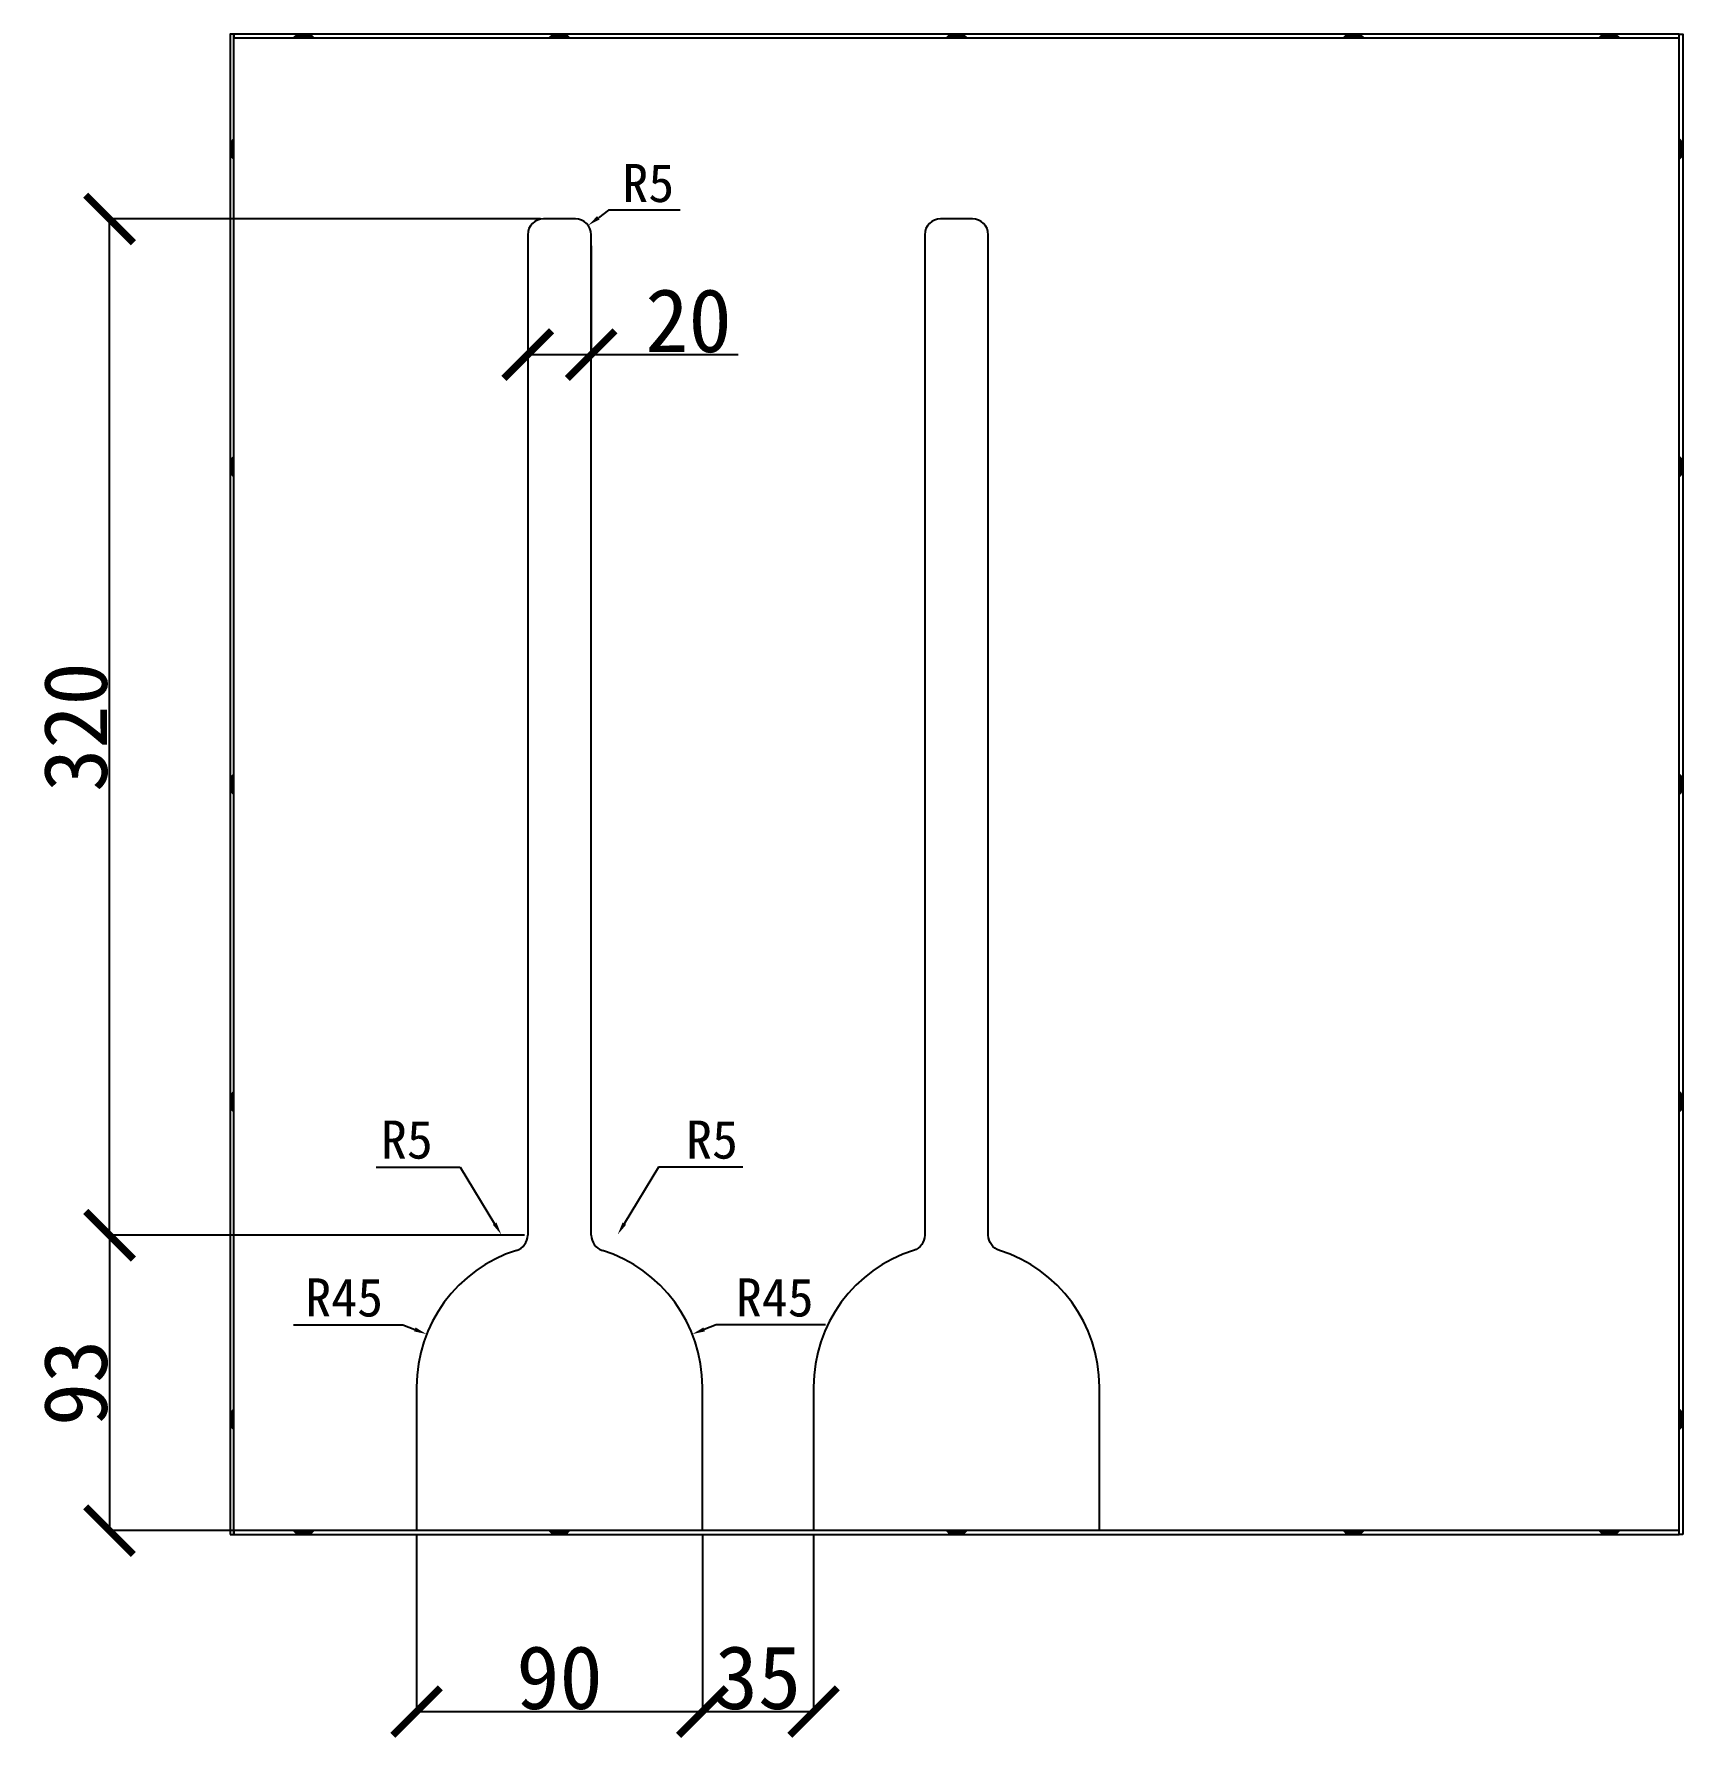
# Model space of a CAD drawing. Header units: millimetres. Extents: x -44117 to 256353, y -2095463 to 65325.
# Drawn here: x 84316 to 84835, y -438237 to -437700 of the extents above; entities that cross this region are included whole.
import ezdxf

# ---------------------------------------------------------------- set-up
doc = ezdxf.new("R2010")
doc.units = ezdxf.units.MM
doc.header["$LTSCALE"] = 10
doc.layers.add('.', color=8, linetype='Continuous')
doc.layers.add('Steel', color=3, linetype='Continuous')
doc.dimstyles.new('DIM_S_WH', dxfattribs={"dimscale": 4, "dimtxt": 5.5, "dimasz": 3.5, "dimexe": 1.25, "dimexo": 0.625, "dimtad": 1, "dimtoh": 1, "dimdec": 1, "dimtxsty": 'Standard', "dimcen": 0, "dimclrd": 7, "dimclre": 7, "dimadec": 0, "dimazin": 0, "dimtfac": 1, "dimtdec": 1, "dimtofl": 0, "dimtmove": 0, "dimatfit": 3, "dimfxl": 0, "dimarcsym": 0})
doc.dimstyles.new('ISO-25', dxfattribs={"dimtxt": 2.5, "dimasz": 2.5, "dimexe": 1, "dimexo": 1, "dimtad": 1, "dimtxsty": 'Standard', "dimblk": 'ARCHTICK', "dimcen": 2.5, "dimadec": 0, "dimazin": 0, "dimtfac": 1, "dimtmove": 0, "dimatfit": 3, "dimfxl": 0, "dimarcsym": 0})

# ---------------------------------------------------------------- blocks, each defined once
blk = doc.blocks.new('_ArchTick')
at = {"color": 0, "linetype": 'ByBlock', "const_width": 0.15}
blk.add_lwpolyline([(-0.5, -0.5), (0.5, 0.5)], dxfattribs=at)
blk = doc.blocks.new('*D3720')
at = {"color": 0, "lineweight": -2}
for p, q in [((84436.63, -438172.33), (84436.63, -438229.32)), ((84526.63, -438172.33), (84526.63, -438229.32)), ((84436.63, -438228.32), (84526.63, -438228.32))]:
    blk.add_line(p, q, dxfattribs=at)
at = {"layer": 'Defpoints', "color": 0}
for p in [(84436.63, -438171.33), (84526.63, -438171.33), (84526.63, -438228.32)]:
    blk.add_point(p, dxfattribs=at)
at = {"color": 0, "lineweight": -2, "xscale": 15, "yscale": 15, "zscale": 15, "rotation": 180}
blk.add_blockref('_ArchTick', (84436.63, -438228.32), dxfattribs=at)
at = {"color": 0, "lineweight": -2, "xscale": 15, "yscale": 15, "zscale": 15}
blk.add_blockref('_ArchTick', (84526.63, -438228.32), dxfattribs=at)
at = {"color": 0, "insert": (84481.63, -438217.7), "char_height": 20, "attachment_point": 5}
blk.add_mtext('90', dxfattribs=at)
blk = doc.blocks.new('*D3721')
at = {"color": 0, "lineweight": -2}
for p, q in [((84526.63, -438172.33), (84526.63, -438229.32)), ((84561.63, -438172.33), (84561.63, -438229.32)), ((84526.63, -438228.32), (84561.63, -438228.32))]:
    blk.add_line(p, q, dxfattribs=at)
at = {"layer": 'Defpoints', "color": 0}
for p in [(84526.63, -438171.33), (84561.63, -438171.33), (84561.63, -438228.32)]:
    blk.add_point(p, dxfattribs=at)
at = {"color": 0, "lineweight": -2, "xscale": 15, "yscale": 15, "zscale": 15, "rotation": 180}
blk.add_blockref('_ArchTick', (84526.63, -438228.32), dxfattribs=at)
at = {"color": 0, "lineweight": -2, "xscale": 15, "yscale": 15, "zscale": 15}
blk.add_blockref('_ArchTick', (84561.63, -438228.32), dxfattribs=at)
at = {"color": 0, "insert": (84544.13, -438217.7), "char_height": 20, "attachment_point": 5}
blk.add_mtext('35', dxfattribs=at)
blk = doc.blocks.new('*D3722')
at = {"color": 0, "lineweight": -2}
for p, q in [((84471.63, -437766.41), (84471.63, -437802.06)), ((84491.63, -437766.82), (84491.63, -437802.06)), ((84471.63, -437801.06), (84491.63, -437801.06)), ((84491.63, -437801.06), (84537.88, -437801.06))]:
    blk.add_line(p, q, dxfattribs=at)
at = {"layer": 'Defpoints', "color": 0}
for p in [(84471.63, -437765.41), (84491.63, -437765.82), (84491.63, -437801.06)]:
    blk.add_point(p, dxfattribs=at)
at = {"color": 0, "lineweight": -2, "xscale": 15, "yscale": 15, "zscale": 15, "rotation": 180}
blk.add_blockref('_ArchTick', (84471.63, -437801.06), dxfattribs=at)
at = {"color": 0, "lineweight": -2, "xscale": 15, "yscale": 15, "zscale": 15}
blk.add_blockref('_ArchTick', (84491.63, -437801.06), dxfattribs=at)
at = {"color": 0, "insert": (84522.25, -437790.44), "char_height": 20, "attachment_point": 5}
blk.add_mtext('20', dxfattribs=at)
blk = doc.blocks.new('*D3723')
at = {"color": 7, "lineweight": -2}
for p, q in [((84497.1, -437755.61), (84493.87, -437757.99)), ((84519.6, -437755.61), (84497.1, -437755.61))]:
    blk.add_line(p, q, dxfattribs=at)
at = {"color": 7}
blk.add_solid([(84493.48, -437757.45), (84494.27, -437758.52), (84490.65, -437760.36)], dxfattribs=at)
at = {"layer": 'Defpoints', "color": 0}
for p in [(84490.65, -437760.36), (84486.63, -437763.32)]:
    blk.add_point(p, dxfattribs=at)
at = {"color": 0, "insert": (84509.6, -437747.11), "char_height": 12, "attachment_point": 5}
blk.add_mtext('R5', dxfattribs=at)
blk = doc.blocks.new('*D3724')
at = {"color": 0, "lineweight": -2}
for p, q in [((84475.63, -437758.32), (84338.96, -437758.32)), ((84339.96, -438078.33), (84339.96, -437758.32)), ((84470.63, -438078.33), (84338.96, -438078.33))]:
    blk.add_line(p, q, dxfattribs=at)
at = {"layer": 'Defpoints', "color": 0}
for p in [(84339.96, -437758.32), (84476.63, -437758.32), (84471.63, -438078.33)]:
    blk.add_point(p, dxfattribs=at)
at = {"color": 0, "lineweight": -2, "xscale": 15, "yscale": 15, "zscale": 15}
for p, rotation in [((84339.96, -437758.32), 90), ((84339.96, -438078.33), 270)]:
    blk.add_blockref('_ArchTick', p, dxfattribs=dict(at, rotation=rotation))
at = {"color": 0, "insert": (84329.34, -437918.33), "char_height": 20, "attachment_point": 5, "rotation": 90}
blk.add_mtext('320', dxfattribs=at)
blk = doc.blocks.new('*D3725')
at = {"color": 0, "lineweight": -2}
for p, q in [((84470.63, -438078.33), (84338.96, -438078.33)), ((84339.96, -438078.33), (84339.96, -438171.33)), ((84435.63, -438171.33), (84338.96, -438171.33))]:
    blk.add_line(p, q, dxfattribs=at)
at = {"layer": 'Defpoints', "color": 0}
for p in [(84471.63, -438078.33), (84339.96, -438171.33), (84436.63, -438171.33)]:
    blk.add_point(p, dxfattribs=at)
at = {"color": 0, "lineweight": -2, "xscale": 15, "yscale": 15, "zscale": 15}
for p, rotation in [((84339.96, -438078.33), 90), ((84339.96, -438171.33), 270)]:
    blk.add_blockref('_ArchTick', p, dxfattribs=dict(at, rotation=rotation))
at = {"color": 0, "insert": (84329.34, -438124.83), "char_height": 20, "attachment_point": 5, "rotation": 90}
blk.add_mtext('93', dxfattribs=at)
blk = doc.blocks.new('*D3726')
at = {"color": 7, "lineweight": -2}
for p, q in [((84530.91, -438106.52), (84527.19, -438107.99)), ((84565.41, -438106.52), (84530.91, -438106.52))]:
    blk.add_line(p, q, dxfattribs=at)
at = {"color": 7}
blk.add_solid([(84526.94, -438107.37), (84527.43, -438108.61), (84523.47, -438109.47)], dxfattribs=at)
at = {"layer": 'Defpoints', "color": 0}
for p in [(84523.47, -438109.47), (84481.63, -438126.03)]:
    blk.add_point(p, dxfattribs=at)
at = {"color": 0, "insert": (84549.41, -438098.02), "char_height": 12, "attachment_point": 5}
blk.add_mtext('R45', dxfattribs=at)
blk = doc.blocks.new('*D3727')
at = {"color": 7, "lineweight": -2}
for p, q in [((84397.85, -438106.52), (84432.35, -438106.52)), ((84432.35, -438106.52), (84436.07, -438107.99))]:
    blk.add_line(p, q, dxfattribs=at)
at = {"color": 7}
blk.add_solid([(84435.82, -438108.61), (84436.31, -438107.37), (84439.78, -438109.47)], dxfattribs=at)
at = {"layer": 'Defpoints', "color": 0}
for p in [(84439.78, -438109.47), (84481.63, -438126.03)]:
    blk.add_point(p, dxfattribs=at)
at = {"color": 0, "insert": (84413.85, -438098.02), "char_height": 12, "attachment_point": 5}
blk.add_mtext('R45', dxfattribs=at)

msp = doc.modelspace()

# ---------------------------------------------------------------- hatches: boundary and pattern name
at = {"layer": '.'}
h = msp.add_hatch(color=1, dxfattribs=at)
h.dxf.hatch_style = 1
h.paths.add_polyline_path([(84404.3265, -437701.32636), (84403.1265, -437700.12636), (84399.1265, -437700.12636), (84397.9265, -437701.32636)])
h = msp.add_hatch(color=1, dxfattribs=at)
h.dxf.hatch_style = 1
h.paths.add_polyline_path([(84484.8265, -437701.32636), (84483.6265, -437700.12636), (84479.6265, -437700.12636), (84478.4265, -437701.32636)])
h = msp.add_hatch(color=1, dxfattribs=at)
h.dxf.hatch_style = 1
h.paths.add_polyline_path([(84609.8265, -437701.32636), (84608.6265, -437700.12636), (84604.6265, -437700.12636), (84603.4265, -437701.32636)])
h = msp.add_hatch(color=1, dxfattribs=at)
h.dxf.hatch_style = 1
h.paths.add_polyline_path([(84734.8265, -437701.32636), (84733.6265, -437700.12636), (84729.6265, -437700.12636), (84728.4265, -437701.32636)])
h = msp.add_hatch(color=1, dxfattribs=at)
h.dxf.hatch_style = 1
h.paths.add_polyline_path([(84815.3265, -437701.32636), (84814.1265, -437700.12636), (84810.1265, -437700.12636), (84808.9265, -437701.32636)])
h = msp.add_hatch(color=1, dxfattribs=at)
h.dxf.hatch_style = 1
h.paths.add_polyline_path([(84379.1265, -437739.52636), (84377.9265, -437738.32636), (84377.9265, -437734.32636), (84379.1265, -437733.12636)])
h = msp.add_hatch(color=1, dxfattribs=at)
h.dxf.hatch_style = 1
h.paths.add_polyline_path([(84834.1265, -437739.52636), (84835.3265, -437738.32636), (84835.3265, -437734.32636), (84834.1265, -437733.12636)])
h = msp.add_hatch(color=1, dxfattribs=at)
h.dxf.hatch_style = 1
h.paths.add_polyline_path([(84379.1265, -437839.52636), (84377.9265, -437838.32636), (84377.9265, -437834.32636), (84379.1265, -437833.12636)])
h = msp.add_hatch(color=1, dxfattribs=at)
h.dxf.hatch_style = 1
h.paths.add_polyline_path([(84834.1265, -437839.52636), (84835.3265, -437838.32636), (84835.3265, -437834.32636), (84834.1265, -437833.12636)])
h = msp.add_hatch(color=1, dxfattribs=at)
h.dxf.hatch_style = 1
h.paths.add_polyline_path([(84379.1265, -437939.52636), (84377.9265, -437938.32636), (84377.9265, -437934.32636), (84379.1265, -437933.12636)])
h = msp.add_hatch(color=1, dxfattribs=at)
h.dxf.hatch_style = 1
h.paths.add_polyline_path([(84834.1265, -437939.52636), (84835.3265, -437938.32636), (84835.3265, -437934.32636), (84834.1265, -437933.12636)])
h = msp.add_hatch(color=1, dxfattribs=at)
h.dxf.hatch_style = 1
h.paths.add_polyline_path([(84379.1265, -438039.52636), (84377.9265, -438038.32636), (84377.9265, -438034.32636), (84379.1265, -438033.12636)])
h = msp.add_hatch(color=1, dxfattribs=at)
h.dxf.hatch_style = 1
h.paths.add_polyline_path([(84834.1265, -438039.52636), (84835.3265, -438038.32636), (84835.3265, -438034.32636), (84834.1265, -438033.12636)])
h = msp.add_hatch(color=1, dxfattribs=at)
h.dxf.hatch_style = 1
h.paths.add_polyline_path([(84379.1265, -438139.52636), (84377.9265, -438138.32636), (84377.9265, -438134.32636), (84379.1265, -438133.12636)])
h = msp.add_hatch(color=1, dxfattribs=at)
h.dxf.hatch_style = 1
h.paths.add_polyline_path([(84834.1265, -438139.52636), (84835.3265, -438138.32636), (84835.3265, -438134.32636), (84834.1265, -438133.12636)])
h = msp.add_hatch(color=1, dxfattribs=at)
h.dxf.hatch_style = 1
h.paths.add_polyline_path([(84404.3265, -438171.32636), (84403.1265, -438172.52636), (84399.1265, -438172.52636), (84397.9265, -438171.32636)])
h = msp.add_hatch(color=1, dxfattribs=at)
h.dxf.hatch_style = 1
h.paths.add_polyline_path([(84484.8265, -438171.32636), (84483.6265, -438172.52636), (84479.6265, -438172.52636), (84478.4265, -438171.32636)])
h = msp.add_hatch(color=1, dxfattribs=at)
h.dxf.hatch_style = 1
h.paths.add_polyline_path([(84609.8265, -438171.32636), (84608.6265, -438172.52636), (84604.6265, -438172.52636), (84603.4265, -438171.32636)])
h = msp.add_hatch(color=1, dxfattribs=at)
h.dxf.hatch_style = 1
h.paths.add_polyline_path([(84734.8265, -438171.32636), (84733.6265, -438172.52636), (84729.6265, -438172.52636), (84728.4265, -438171.32636)])
h = msp.add_hatch(color=1, dxfattribs=at)
h.dxf.hatch_style = 1
h.paths.add_polyline_path([(84815.3265, -438171.32636), (84814.1265, -438172.52636), (84810.1265, -438172.52636), (84808.9265, -438171.32636)])

# ---------------------------------------------------------------- linework, layer by layer
at = {"color": 7}
for p, q in [((84423.86555, -438056.91325, 0), (84450.40239, -438056.91325, 0)), ((84450.40239, -438056.91325, 0), (84461.21968, -438074.69844, 0)), ((84512.8506, -438056.91325, 0), (84502.03331, -438074.69844, 0)), ((84539.38744, -438056.91325, 0), (84512.8506, -438056.91325, 0))]:
    msp.add_line(p, q, dxfattribs=at)
at = {"elevation": 0}
for points in [[(84404.3265, -437701.32636), (84397.9265, -437701.32636), (84399.1265, -437700.12636), (84403.1265, -437700.12636)], [(84484.8265, -437701.32636), (84478.4265, -437701.32636), (84479.6265, -437700.12636), (84483.6265, -437700.12636)], [(84609.8265, -437701.32636), (84603.4265, -437701.32636), (84604.6265, -437700.12636), (84608.6265, -437700.12636)], [(84734.8265, -437701.32636), (84728.4265, -437701.32636), (84729.6265, -437700.12636), (84733.6265, -437700.12636)], [(84815.3265, -437701.32636), (84808.9265, -437701.32636), (84810.1265, -437700.12636), (84814.1265, -437700.12636)], [(84379.1265, -437739.52636), (84379.1265, -437733.12636), (84377.9265, -437734.32636), (84377.9265, -437738.32636)], [(84834.1265, -437739.52636), (84834.1265, -437733.12636), (84835.3265, -437734.32636), (84835.3265, -437738.32636)], [(84379.1265, -437839.52636), (84379.1265, -437833.12636), (84377.9265, -437834.32636), (84377.9265, -437838.32636)], [(84834.1265, -437839.52636), (84834.1265, -437833.12636), (84835.3265, -437834.32636), (84835.3265, -437838.32636)], [(84379.1265, -437939.52636), (84379.1265, -437933.12636), (84377.9265, -437934.32636), (84377.9265, -437938.32636)], [(84834.1265, -437939.52636), (84834.1265, -437933.12636), (84835.3265, -437934.32636), (84835.3265, -437938.32636)], [(84379.1265, -438039.52636), (84379.1265, -438033.12636), (84377.9265, -438034.32636), (84377.9265, -438038.32636)], [(84834.1265, -438039.52636), (84834.1265, -438033.12636), (84835.3265, -438034.32636), (84835.3265, -438038.32636)], [(84379.1265, -438139.52636), (84379.1265, -438133.12636), (84377.9265, -438134.32636), (84377.9265, -438138.32636)], [(84834.1265, -438139.52636), (84834.1265, -438133.12636), (84835.3265, -438134.32636), (84835.3265, -438138.32636)], [(84404.3265, -438171.32636), (84397.9265, -438171.32636), (84399.1265, -438172.52636), (84403.1265, -438172.52636)], [(84484.8265, -438171.32636), (84478.4265, -438171.32636), (84479.6265, -438172.52636), (84483.6265, -438172.52636)], [(84609.8265, -438171.32636), (84603.4265, -438171.32636), (84604.6265, -438172.52636), (84608.6265, -438172.52636)], [(84734.8265, -438171.32636), (84728.4265, -438171.32636), (84729.6265, -438172.52636), (84733.6265, -438172.52636)], [(84815.3265, -438171.32636), (84808.9265, -438171.32636), (84810.1265, -438172.52636), (84814.1265, -438172.52636)]]:
    msp.add_lwpolyline(points, close=True, dxfattribs=at)
at = {"color": 7}
for points in [[(84461.78927, -438074.35201, 0), (84460.6501, -438075.04487, 0), (84463.29828, -438078.11596, 0)], [(84501.46372, -438074.35201, 0), (84502.60289, -438075.04487, 0), (84499.95471, -438078.11596, 0)]]:
    msp.add_solid(points, dxfattribs=at)
at = {"layer": 'Steel'}
for p, q in [((84486.6265, -437758.3222, 0), (84476.6265, -437758.3222, 0)), ((84471.6265, -437763.3222, 0), (84471.6265, -437768.3222, 0)), ((84491.6265, -437768.3222, 0), (84491.6265, -437763.3222, 0)), ((84471.6265, -437768.3222, 0), (84471.6265, -438078.3294, 0)), ((84491.6265, -438078.3294, 0), (84491.6265, -437768.3222, 0)), ((84436.6265, -438126.02636, 0), (84436.6265, -438171.32636, 0)), ((84526.6265, -438171.32636, 0), (84526.6265, -438126.02636, 0))]:
    msp.add_line(p, q, dxfattribs=at)
at = {"layer": 'Steel', "elevation": 0}
for points in [[(84377.9265, -438172.52636), (84379.1265, -438172.52636), (84379.1265, -437700.12636), (84377.9265, -437700.12636)], [(84379.1265, -437701.32636), (84834.1265, -437701.32636), (84834.1265, -437700.12636), (84379.1265, -437700.12636)], [(84835.3265, -438172.52636), (84834.1265, -438172.52636), (84834.1265, -437700.12636), (84835.3265, -437700.12636)], [(84379.1265, -438172.52636), (84834.1265, -438172.52636), (84834.1265, -438171.32636), (84379.1265, -438171.32636)]]:
    msp.add_lwpolyline(points, close=True, dxfattribs=at)
msp.add_lwpolyline([(84651.6265, -438171.32636), (84651.6265, -438126.02636, 0.327538222), (84620.1265, -438083.09909, -0.327538222), (84616.6265, -438078.3294), (84616.6265, -437768.3222), (84616.6265, -437763.3222, 0.414213562), (84611.6265, -437758.3222), (84601.6265, -437758.3222, 0.414213562), (84596.6265, -437763.3222), (84596.6265, -437768.3222), (84596.6265, -438078.3294, -0.327538222), (84593.1265, -438083.09909, 0.327538222), (84561.6265, -438126.02636), (84561.6265, -438171.32636)], format="xyb", dxfattribs=at)
at = {"layer": 'Steel'}
for centre, radius, start, end in [((84476.6265, -437763.3222, 0), 5, 90, 180), ((84486.6265, -437763.3222, 0), 5, 0, 90), ((84481.6265, -438126.02636, 0), 45, 107.4576031, 180), ((84466.6265, -438078.3294, 0), 5, 287.4576031, 0), ((84496.6265, -438078.3294, 0), 5, 180, 252.5423969), ((84481.6265, -438126.02636, 0), 45, 0, 72.5423969)]:
    msp.add_arc(centre, radius, start, end, dxfattribs=at)

# ---------------------------------------------------------------- texts
at = {"char_height": 12, "width": 0.39758, "attachment_point": 5}
for insert in [(84433.58588, -438048.31093, 0), (84529.66711, -438048.31093, 0)]:
    msp.add_mtext('R5', dxfattribs=dict(at, insert=insert))

# ---------------------------------------------------------------- dimensions: what is measured, and where the dimension line sits
for center, mpoint, picture, middle in [((84486.6265, -437763.3222, 0), (84490.65287, -437760.35769, 0), '*D3723', (84509.59507, -437747.11447, 0)), ((84481.6265, -438126.02636, 0), (84439.78478, -438109.46522, 0), '*D3727', (84413.84626, -438098.02102, 0)), ((84481.6265, -438126.02636, 0), (84523.46821, -438109.46522, 0), '*D3726', (84549.40673, -438098.02102, 0))]:
    dim = msp.add_radius_dim(center=center, mpoint=mpoint, dimstyle='DIM_S_WH', override={"dimtxt": 3, "dimasz": 1})
    dim.commit()
    dim.dimension.update_dxf_attribs({"geometry": picture, "text_midpoint": middle})
for base, p2, override, picture, middle in [((84339.96207, -437758.3222, 0), (84476.6265, -437758.3222, 0), {"dimtxt": 20, "dimasz": 15, "dimdec": 1}, '*D3724', (84329.33707, -437918.3258, 0)), ((84339.96207, -438171.32636, 0), (84436.6265, -438171.32636, 0), {"dimtxt": 20, "dimasz": 15}, '*D3725', (84329.33707, -438124.82788, 0))]:
    dim = msp.add_linear_dim(base=base, p1=(84471.6265, -438078.3294, 0), p2=p2, angle=90, dimstyle='ISO-25', override=override)
    dim.commit()
    dim.dimension.update_dxf_attribs({"geometry": picture, "text_midpoint": middle})
for base, p1, p2, picture, middle in [((84491.6265, -437801.06248, 0), (84471.6265, -437765.40854, 0), (84491.6265, -437765.8222, 0), '*D3722', (84522.2515, -437790.43748, 0)), ((84526.6265, -438228.32298, 0), (84436.6265, -438171.32636, 0), (84526.6265, -438171.32636, 0), '*D3720', (84481.6265, -438217.69798, 0)), ((84561.6265, -438228.32298, 0), (84526.6265, -438171.32636, 0), (84561.6265, -438171.32636, 0), '*D3721', (84544.1265, -438217.69798, 0))]:
    dim = msp.add_linear_dim(base=base, p1=p1, p2=p2, dimstyle='ISO-25', override={"dimtxt": 20, "dimasz": 15})
    dim.commit()
    dim.dimension.update_dxf_attribs({"geometry": picture, "text_midpoint": middle})

doc.saveas('drawing.dxf')
